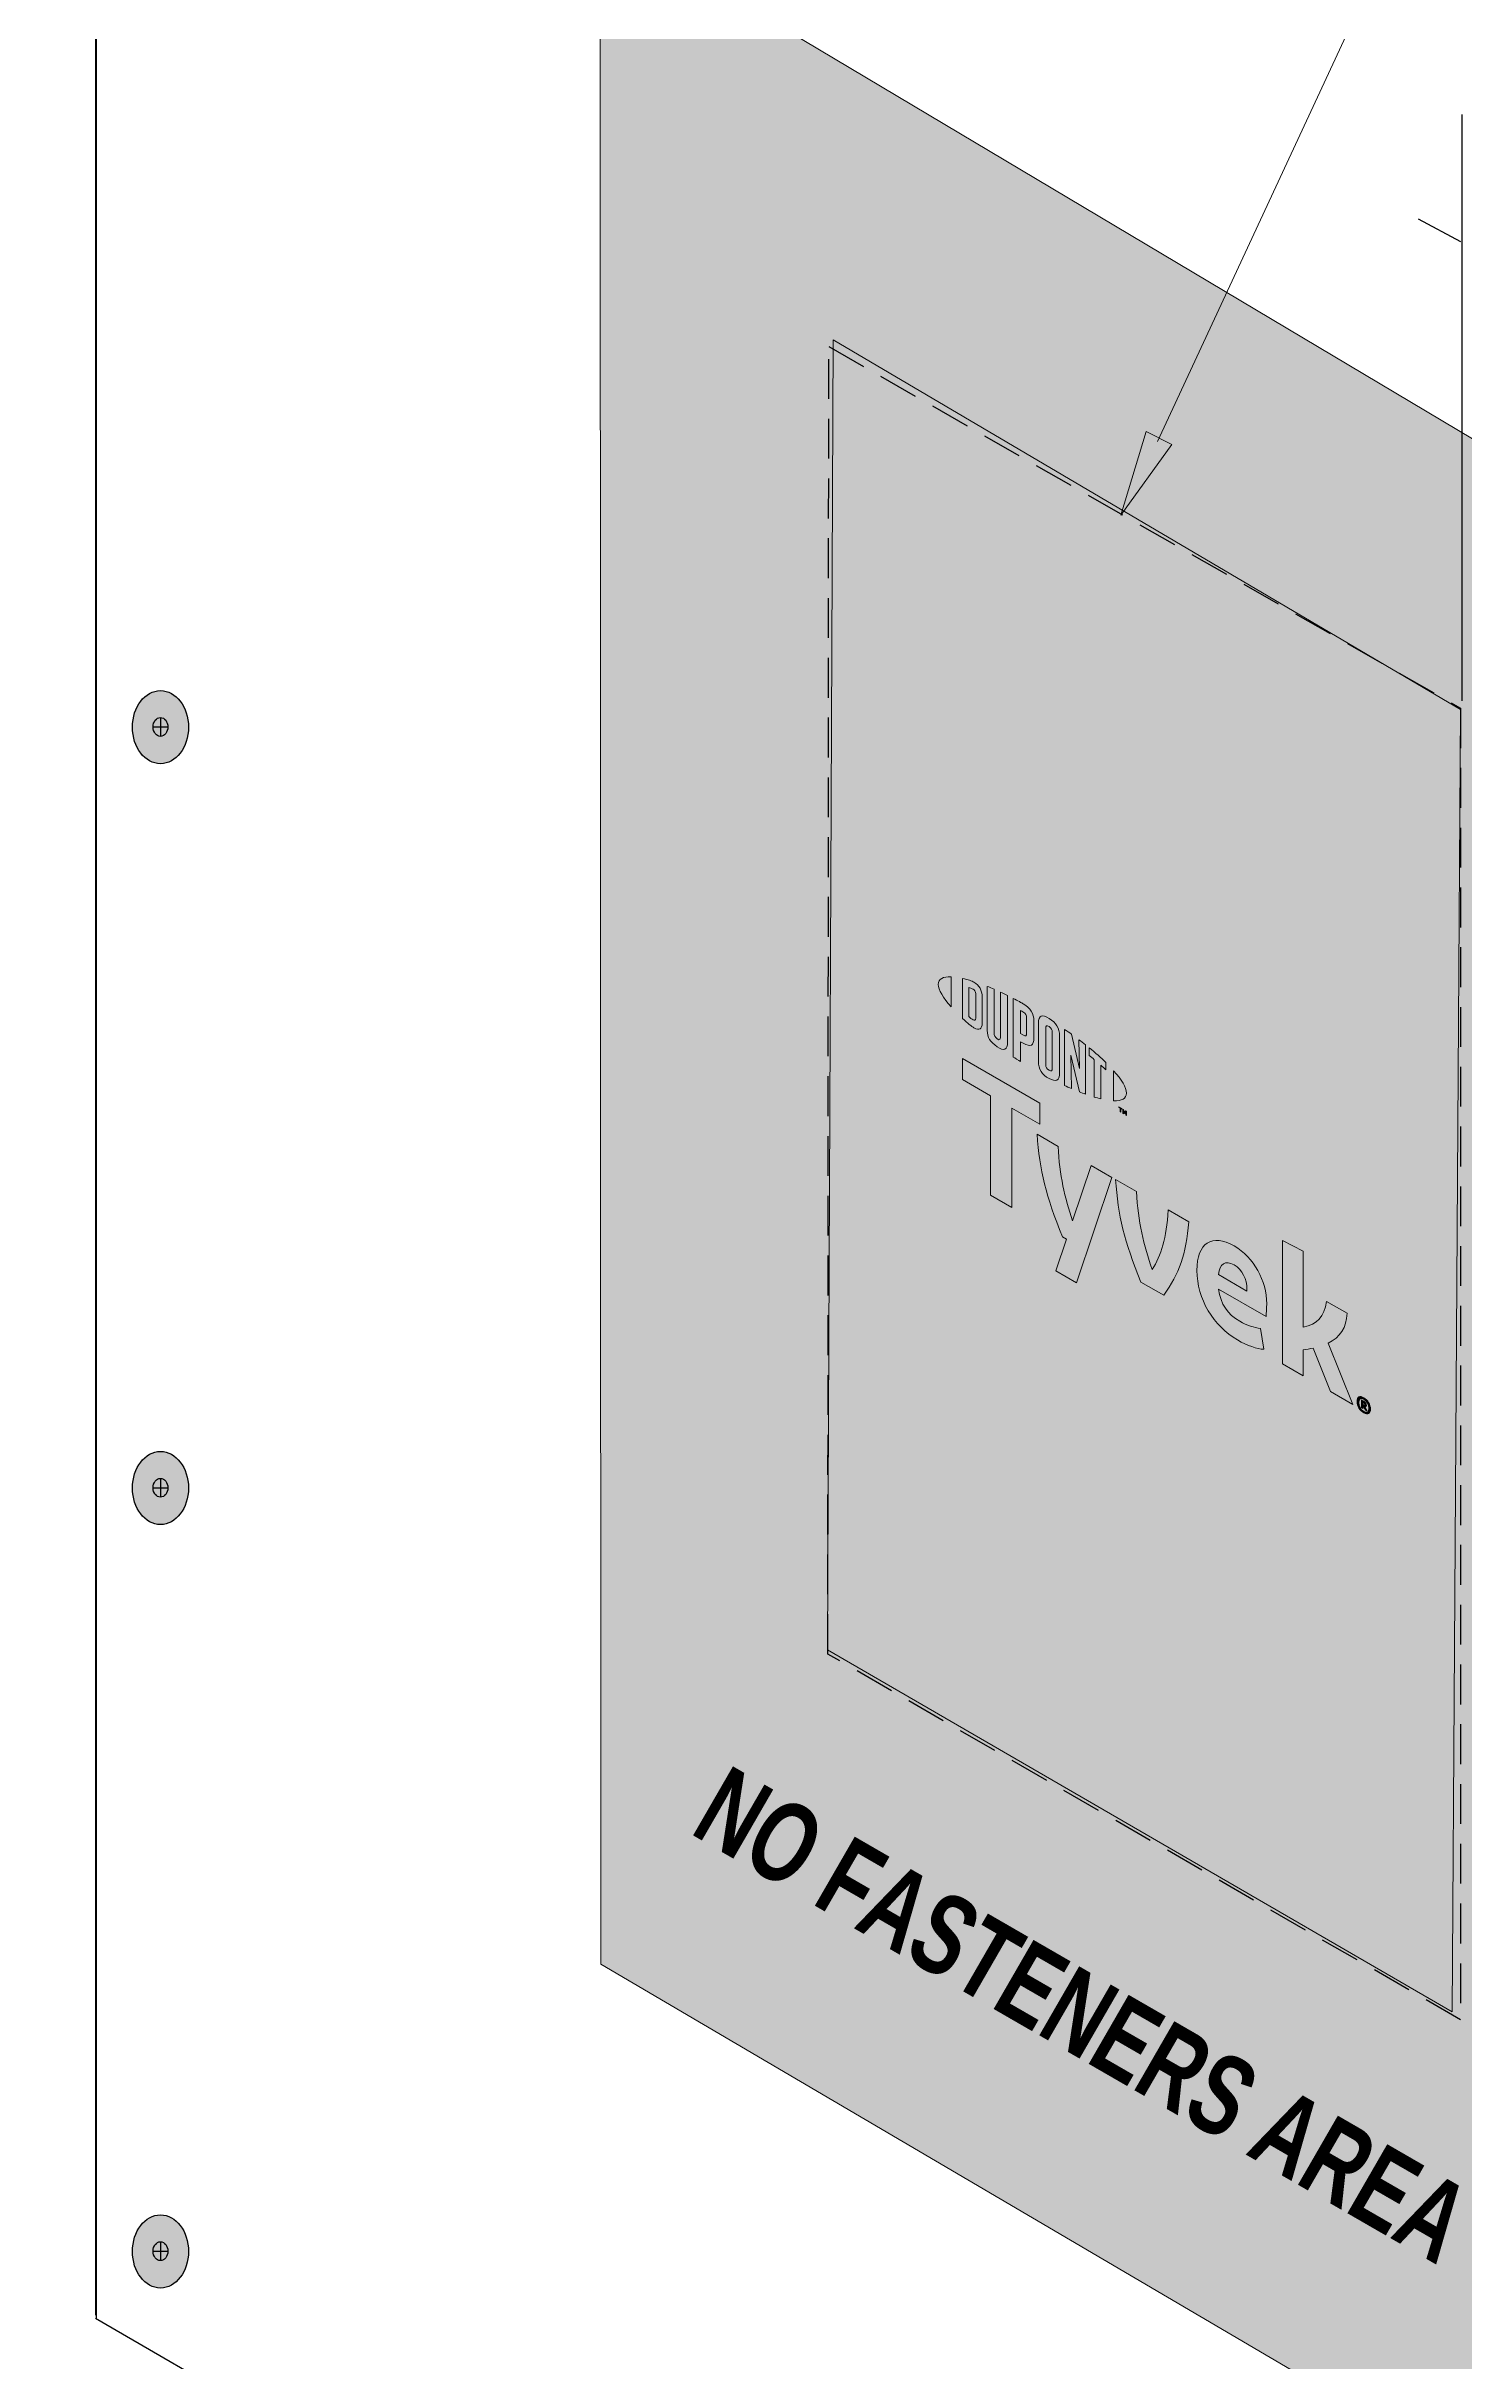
# Model space of a CAD drawing. Extents: x -1337 to 5791, y -3809 to 1769.
# Drawn here: x 4832.3 to 5017.8, y -2093.5 to -1790.9 of the extents above; entities that cross this region are included whole.
import ezdxf

# ---------------------------------------------------------------- set-up
doc = ezdxf.new("R2010")
doc.units = 0
doc.header["$MEASUREMENT"] = 0
for name, pattern in [('AI-Linetype-3', [86.381111, 43.190556, -8.638111, 8.638111, -8.638111, 8.638111, -8.638111]), ('AI-Linetype-4', [86.381111, 43.190556, -8.638111, 8.638111, -8.638111, 8.638111, -8.638111]), ('AI-Linetype-5', [86.381111, 43.190556, -8.638111, 8.638111, -8.638111, 8.638111, -8.638111]), ('AI-Linetype-57', [7.8125, 5.208333, -2.604167])]:
    doc.linetypes.add(name, pattern=pattern)
for name, color, linetype, lineweight in [('.ATI-TEXT', 7, 'Continuous', 0), ('G-ANNO-TTLB', 7, 'Continuous', 0), ('No fasteners', 7, 'Continuous', 0), ('TYVEK', 7, 'Continuous', 0), ('WALL SCRATCH', 7, 'Continuous', 0), ('X-REF - TRACED', 7, 'Continuous', 0)]:
    doc.layers.add(name, color=color, linetype=linetype, lineweight=lineweight)

# ---------------------------------------------------------------- blocks, each defined once
blk = doc.blocks.new('Block_75')
at = {"layer": '.ATI-TEXT', "true_color": 0x000000, "transparency": 33554687}
h = blk.add_hatch(color=18, dxfattribs=at)
h.dxf.hatch_style = 2
h.paths.add_polyline_path([(4979.5, -1842.88), (4972.83, -1852.13), (4976.14, -1841.21)])
at = {"layer": '.ATI-TEXT', "color": 18, "lineweight": 0, "true_color": 0x000000}
for p, q in [((4977.62, -1842.49), (5040.31, -1707.53)), ((5040.31, -1707.53), (5071.28, -1707.53))]:
    blk.add_line(p, q, dxfattribs=at)
at = {"layer": '.ATI-TEXT'}
blk.add_lwpolyline([(4979.5, -1842.88), (4972.83, -1852.13), (4976.14, -1841.21), (4976.14, -1841.21)], close=True, dxfattribs=at)
at = {"layer": '.ATI-TEXT', "insert": (5081.54, -1713.26), "char_height": 0.2, "attachment_point": 7}
blk.add_mtext('\\C18;\\c0;\\FArial Narrow|b0|i0|c1;\\H11.249999;\\W1.000000;WINDOW OUTLINE', dxfattribs=at)
blk = doc.blocks.new('Block_501')
at = {"layer": 'TYVEK', "color": 18, "lineweight": 25, "true_color": 0x000000}
for points in [[(4999.01, -1995.39)], [(4999.01, -2166.83)]]:
    blk.add_lwpolyline(points, dxfattribs=at)
blk = doc.blocks.new('Block_506')
at = {"layer": 'TYVEK', "color": 4, "lineweight": 25, "true_color": 0x00ffff}
for points in [[(4888.87, -2075.94)], [(4911.31, -2088.81)]]:
    blk.add_lwpolyline(points, dxfattribs=at)
blk = doc.blocks.new('Block_514')
at = {"layer": 'TYVEK', "true_color": 0x003b71, "transparency": 33554687}
h = blk.add_hatch(color=156, dxfattribs=at)
h.dxf.hatch_style = 2
edge = h.paths.add_edge_path()
edge.add_ellipse((4847.26, -2079.09), major_axis=(0, 4.78), ratio=0.766948, start_angle=0, end_angle=360)
at = {"layer": 'TYVEK', "color": 18, "lineweight": 25, "true_color": 0x000000}
for p, q in [((4846.29, -2079.06), (4848.23, -2079.06)), ((4847.26, -2077.83), (4847.26, -2080.29))]:
    blk.add_line(p, q, dxfattribs=at)
for centre, major_axis, ratio in [((4847.26, -2079.09), (0, 4.78), 0.766948), ((4847.26, -2079.06), (0, 1.23), 0.788846)]:
    blk.add_ellipse(centre, major_axis=major_axis, ratio=ratio, dxfattribs=at)
blk = doc.blocks.new('Block_515')
at = {"layer": 'TYVEK', "true_color": 0x003b71, "transparency": 33554687}
h = blk.add_hatch(color=156, dxfattribs=at)
h.dxf.hatch_style = 2
edge = h.paths.add_edge_path()
edge.add_ellipse((4847.26, -1879.85), major_axis=(0, 4.78), ratio=0.766948, start_angle=0, end_angle=360)
at = {"layer": 'TYVEK', "color": 18, "lineweight": 25, "true_color": 0x000000}
for p, q in [((4847.26, -1878.58), (4847.26, -1881.05)), ((4846.29, -1879.82), (4848.23, -1879.82))]:
    blk.add_line(p, q, dxfattribs=at)
blk.add_lwpolyline([(4846.75, -1875.43)], dxfattribs=at)
for centre, major_axis, ratio in [((4847.26, -1879.85), (0, 4.78), 0.766948), ((4847.26, -1879.82), (0, 1.23), 0.788846)]:
    blk.add_ellipse(centre, major_axis=major_axis, ratio=ratio, dxfattribs=at)
blk = doc.blocks.new('Block_517')
at = {"layer": 'TYVEK', "true_color": 0x003b71, "transparency": 33554687}
h = blk.add_hatch(color=156, dxfattribs=at)
h.dxf.hatch_style = 2
edge = h.paths.add_edge_path()
edge.add_ellipse((4847.26, -1979.3), major_axis=(0, 4.78), ratio=0.766948, start_angle=0, end_angle=360)
at = {"layer": 'TYVEK', "color": 18, "lineweight": 25, "true_color": 0x000000}
for p, q in [((4846.29, -1979.27), (4848.23, -1979.27)), ((4847.26, -1978.04), (4847.26, -1980.51))]:
    blk.add_line(p, q, dxfattribs=at)
blk.add_lwpolyline([(4846.75, -1984.41)], dxfattribs=at)
for centre, major_axis, ratio in [((4847.26, -1979.3), (0, 4.78), 0.766948), ((4847.26, -1979.27), (0, 1.23), 0.788846)]:
    blk.add_ellipse(centre, major_axis=major_axis, ratio=ratio, dxfattribs=at)
blk = doc.blocks.new('Block_773')
at = {"layer": 'X-REF - TRACED', "true_color": 0x848484, "transparency": 33554687}
h = blk.add_hatch(color=252, dxfattribs=at)
h.dxf.hatch_style = 2
edge = h.paths.add_edge_path()
edge.add_spline(control_points=[(4948.96, -1913.47), (4948.96, -1914.2), (4949.58, -1915.22), (4950.64, -1916.42), (4950.64, -1916.42), (4950.64, -1912.48), (4950.64, -1912.48), (4949.58, -1912.44), (4948.96, -1912.76), (4948.96, -1913.47)], knot_values=[0, 0, 0, 0, 1, 1, 1, 2, 2, 2, 3, 3, 3, 3], degree=3, periodic=0)
h = blk.add_hatch(color=252, dxfattribs=at)
h.dxf.hatch_style = 2
edge = h.paths.add_edge_path()
edge.add_spline(control_points=[(4953.85, -1917.9), (4953.85, -1918.21), (4953.69, -1918.22), (4953.5, -1918.11), (4953.35, -1918.02), (4953.12, -1917.83), (4952.94, -1917.66), (4952.94, -1917.66), (4952.94, -1913.89), (4952.94, -1913.89), (4953.12, -1913.94), (4953.35, -1914.01), (4953.5, -1914.1), (4953.69, -1914.21), (4953.85, -1914.4), (4953.85, -1914.7), (4953.85, -1914.7), (4953.85, -1917.9), (4953.85, -1917.9)], knot_values=[0, 0, 0, 0, 1, 1, 1, 2, 2, 2, 3, 3, 3, 4, 4, 4, 5, 5, 5, 6, 6, 6, 6], degree=3, periodic=0)
edge = h.paths.add_edge_path()
edge.add_spline(control_points=[(4953.62, -1913.19), (4953.33, -1913.01), (4952.9, -1912.87), (4952.12, -1912.69), (4952.12, -1912.69), (4952.12, -1917.92), (4952.12, -1917.92), (4952.8, -1918.55), (4953.33, -1918.99), (4953.62, -1919.16), (4954.31, -1919.56), (4954.7, -1919.3), (4954.7, -1918.53), (4954.7, -1918.53), (4954.7, -1915.06), (4954.7, -1915.06), (4954.7, -1914.29), (4954.31, -1913.58), (4953.62, -1913.19)], knot_values=[0, 0, 0, 0, 1, 1, 1, 2, 2, 2, 3, 3, 3, 4, 4, 4, 5, 5, 5, 6, 6, 6, 6], degree=3, periodic=0)
h = blk.add_hatch(color=252, dxfattribs=at)
h.dxf.hatch_style = 2
edge = h.paths.add_edge_path()
edge.add_spline(control_points=[(4957.09, -1920.39), (4957.09, -1920.69), (4957, -1920.83), (4956.67, -1920.59), (4956.35, -1920.36), (4956.26, -1920.16), (4956.26, -1919.8), (4956.26, -1919.8), (4956.26, -1914.11), (4956.26, -1914.11), (4956.05, -1914.01), (4955.57, -1913.81), (4955.36, -1913.73), (4955.36, -1913.73), (4955.36, -1919.48), (4955.36, -1919.48), (4955.36, -1920.4), (4955.75, -1920.98), (4956.67, -1921.63), (4957.51, -1922.23), (4958.03, -1922.04), (4958.03, -1921.02), (4958.03, -1921.02), (4958.03, -1914.94), (4958.03, -1914.94), (4957.85, -1914.85), (4957.28, -1914.58), (4957.09, -1914.49), (4957.09, -1914.49), (4957.09, -1920.39), (4957.09, -1920.39)], knot_values=[0, 0, 0, 0, 1, 1, 1, 2, 2, 2, 3, 3, 3, 4, 4, 4, 5, 5, 5, 6, 6, 6, 7, 7, 7, 8, 8, 8, 9, 9, 9, 10, 10, 10, 10], degree=3, periodic=0)
h = blk.add_hatch(color=252, dxfattribs=at)
h.dxf.hatch_style = 2
edge = h.paths.add_edge_path()
edge.add_spline(control_points=[(4960.51, -1919.86), (4960.51, -1920.19), (4960.41, -1920.3), (4960.03, -1920.08), (4960.03, -1920.08), (4959.7, -1919.89), (4959.7, -1919.89), (4959.7, -1919.89), (4959.7, -1916.87), (4959.7, -1916.87), (4959.85, -1916.95), (4959.92, -1916.99), (4960.01, -1917.04), (4960.42, -1917.28), (4960.51, -1917.51), (4960.51, -1917.85), (4960.51, -1917.85), (4960.51, -1919.86), (4960.51, -1919.86)], knot_values=[0, 0, 0, 0, 1, 1, 1, 2, 2, 2, 3, 3, 3, 4, 4, 4, 5, 5, 5, 6, 6, 6, 6], degree=3, periodic=0)
edge = h.paths.add_edge_path()
edge.add_spline(control_points=[(4960.07, -1916.01), (4959.9, -1915.91), (4959.31, -1915.59), (4958.76, -1915.31), (4958.76, -1915.31), (4958.76, -1922.97), (4958.76, -1922.97), (4958.95, -1923.09), (4959.44, -1923.4), (4959.7, -1923.56), (4959.7, -1923.56), (4959.7, -1920.96), (4959.7, -1920.96), (4959.7, -1920.96), (4960.07, -1921.17), (4960.07, -1921.17), (4961.05, -1921.73), (4961.46, -1921.46), (4961.46, -1920.49), (4961.46, -1920.49), (4961.46, -1918.24), (4961.46, -1918.24), (4961.46, -1917.29), (4961, -1916.55), (4960.07, -1916.01)], knot_values=[0, 0, 0, 0, 1, 1, 1, 2, 2, 2, 3, 3, 3, 4, 4, 4, 5, 5, 5, 6, 6, 6, 7, 7, 7, 8, 8, 8, 8], degree=3, periodic=0)
h = blk.add_hatch(color=252, dxfattribs=at)
h.dxf.hatch_style = 2
edge = h.paths.add_edge_path()
edge.add_spline(control_points=[(4963.86, -1924.47), (4963.86, -1924.77), (4963.77, -1924.88), (4963.44, -1924.7), (4963.1, -1924.51), (4963.01, -1924.29), (4963.01, -1923.98), (4963.01, -1923.98), (4963.01, -1919.21), (4963.01, -1919.21), (4963.01, -1918.89), (4963.1, -1918.77), (4963.44, -1918.98), (4963.77, -1919.19), (4963.86, -1919.4), (4963.86, -1919.7), (4963.86, -1919.7), (4963.86, -1924.47), (4963.86, -1924.47)], knot_values=[0, 0, 0, 0, 1, 1, 1, 2, 2, 2, 3, 3, 3, 4, 4, 4, 5, 5, 5, 6, 6, 6, 6], degree=3, periodic=0)
edge = h.paths.add_edge_path()
edge.add_spline(control_points=[(4963.44, -1917.91), (4962.57, -1917.36), (4962.05, -1917.5), (4962.05, -1918.51), (4962.05, -1918.51), (4962.05, -1923.52), (4962.05, -1923.52), (4962.05, -1924.58), (4962.52, -1925.29), (4963.44, -1925.77), (4964.34, -1926.25), (4964.81, -1926.13), (4964.81, -1925), (4964.81, -1925), (4964.81, -1920.22), (4964.81, -1920.22), (4964.81, -1919.14), (4964.38, -1918.51), (4963.44, -1917.91)], knot_values=[0, 0, 0, 0, 1, 1, 1, 2, 2, 2, 3, 3, 3, 4, 4, 4, 5, 5, 5, 6, 6, 6, 6], degree=3, periodic=0)
h = blk.add_hatch(color=252, dxfattribs=at)
h.dxf.hatch_style = 2
edge = h.paths.add_edge_path()
edge.add_spline(control_points=[(4967.41, -1924.47), (4967.41, -1924.47), (4966.37, -1919.98), (4966.37, -1919.98), (4966.09, -1919.77), (4965.75, -1919.53), (4965.48, -1919.35), (4965.48, -1919.35), (4965.48, -1926.69), (4965.48, -1926.69), (4965.67, -1926.78), (4966.14, -1926.99), (4966.38, -1927.1), (4966.38, -1927.1), (4966.31, -1922.73), (4966.31, -1922.73), (4966.31, -1922.73), (4967.41, -1927.52), (4967.41, -1927.52), (4967.65, -1927.61), (4967.99, -1927.74), (4968.21, -1927.82), (4968.21, -1927.82), (4968.21, -1921.37), (4968.21, -1921.37), (4967.98, -1921.18), (4967.55, -1920.85), (4967.35, -1920.7), (4967.35, -1920.7), (4967.41, -1924.47), (4967.41, -1924.47)], knot_values=[0, 0, 0, 0, 1, 1, 1, 2, 2, 2, 3, 3, 3, 4, 4, 4, 5, 5, 5, 6, 6, 6, 7, 7, 7, 8, 8, 8, 9, 9, 9, 10, 10, 10, 10], degree=3, periodic=0)
h = blk.add_hatch(color=252, dxfattribs=at)
h.dxf.hatch_style = 2
edge = h.paths.add_edge_path()
edge.add_spline(control_points=[(4968.68, -1922.77), (4968.91, -1922.95), (4969.14, -1923.13), (4969.36, -1923.32), (4969.36, -1923.32), (4969.36, -1928.2), (4969.36, -1928.2), (4969.57, -1928.26), (4969.95, -1928.37), (4970.2, -1928.43), (4970.2, -1928.43), (4970.2, -1924.03), (4970.2, -1924.03), (4970.44, -1924.25), (4970.67, -1924.45), (4970.88, -1924.64), (4970.88, -1924.64), (4970.88, -1923.7), (4970.88, -1923.7), (4970.22, -1923.05), (4969.51, -1922.43), (4968.68, -1921.75), (4968.68, -1921.75), (4968.68, -1922.77), (4968.68, -1922.77)], knot_values=[0, 0, 0, 0, 1, 1, 1, 2, 2, 2, 3, 3, 3, 4, 4, 4, 5, 5, 5, 6, 6, 6, 7, 7, 7, 8, 8, 8, 8], degree=3, periodic=0)
h = blk.add_hatch(color=252, dxfattribs=at)
h.dxf.hatch_style = 2
edge = h.paths.add_edge_path()
edge.add_spline(control_points=[(4973.57, -1927.68), (4973.57, -1928.4), (4972.96, -1928.73), (4971.89, -1928.69), (4971.89, -1928.69), (4971.89, -1924.75), (4971.89, -1924.75), (4972.96, -1925.94), (4973.57, -1926.96), (4973.57, -1927.68)], knot_values=[0, 0, 0, 0, 1, 1, 1, 2, 2, 2, 3, 3, 3, 3], degree=3, periodic=0)
h = blk.add_hatch(color=252, dxfattribs=at)
h.dxf.hatch_style = 2
edge = h.paths.add_edge_path()
edge.add_spline(control_points=[(4973.07, -1929.77), (4973.07, -1929.77), (4973.17, -1929.82), (4973.17, -1929.82), (4973.17, -1929.82), (4973.32, -1930.18), (4973.32, -1930.18), (4973.32, -1930.18), (4973.47, -1930), (4973.47, -1930), (4973.47, -1930), (4973.57, -1930.05), (4973.57, -1930.05), (4973.57, -1930.05), (4973.57, -1930.62), (4973.57, -1930.62), (4973.57, -1930.62), (4973.48, -1930.57), (4973.48, -1930.57), (4973.48, -1930.57), (4973.48, -1930.16), (4973.48, -1930.16), (4973.48, -1930.16), (4973.33, -1930.35), (4973.33, -1930.35), (4973.33, -1930.35), (4973.32, -1930.34), (4973.32, -1930.34), (4973.32, -1930.34), (4973.16, -1929.98), (4973.16, -1929.98), (4973.16, -1929.98), (4973.16, -1930.39), (4973.16, -1930.39), (4973.16, -1930.39), (4973.07, -1930.33), (4973.07, -1930.33), (4973.07, -1930.33), (4973.07, -1929.77), (4973.07, -1929.77)], knot_values=[0, 0, 0, 0, 1, 1, 1, 2, 2, 2, 3, 3, 3, 4, 4, 4, 5, 5, 5, 6, 6, 6, 7, 7, 7, 8, 8, 8, 9, 9, 9, 10, 10, 10, 11, 11, 11, 12, 12, 12, 13, 13, 13, 13], degree=3, periodic=0)
edge = h.paths.add_edge_path()
edge.add_spline(control_points=[(4972.72, -1929.66), (4972.72, -1929.66), (4972.57, -1929.57), (4972.57, -1929.57), (4972.57, -1929.57), (4972.57, -1929.47), (4972.57, -1929.47), (4972.57, -1929.47), (4972.97, -1929.7), (4972.97, -1929.7), (4972.97, -1929.7), (4972.97, -1929.8), (4972.97, -1929.8), (4972.97, -1929.8), (4972.81, -1929.72), (4972.81, -1929.72), (4972.81, -1929.72), (4972.81, -1930.18), (4972.81, -1930.18), (4972.81, -1930.18), (4972.72, -1930.13), (4972.72, -1930.13), (4972.72, -1930.13), (4972.72, -1929.66), (4972.72, -1929.66)], knot_values=[0, 0, 0, 0, 1, 1, 1, 2, 2, 2, 3, 3, 3, 4, 4, 4, 5, 5, 5, 6, 6, 6, 7, 7, 7, 8, 8, 8, 8], degree=3, periodic=0)
at = {"layer": 'X-REF - TRACED'}
for points, knots in [([(4948.96, -1913.47), (4948.96, -1914.2), (4949.58, -1915.22), (4950.64, -1916.42), (4950.64, -1916.42), (4950.64, -1912.48), (4950.64, -1912.48), (4949.58, -1912.44), (4948.96, -1912.76), (4948.96, -1913.47)], [0, 0, 0, 0, 1, 1, 1, 2, 2, 2, 3, 3, 3, 3]), ([(4953.62, -1913.19), (4953.33, -1913.01), (4952.9, -1912.87), (4952.12, -1912.69), (4952.12, -1912.69), (4952.12, -1917.92), (4952.12, -1917.92), (4952.8, -1918.55), (4953.33, -1918.99), (4953.62, -1919.16), (4954.31, -1919.56), (4954.7, -1919.3), (4954.7, -1918.53), (4954.7, -1918.53), (4954.7, -1915.06), (4954.7, -1915.06), (4954.7, -1914.29), (4954.31, -1913.58), (4953.62, -1913.19)], [0, 0, 0, 0, 1, 1, 1, 2, 2, 2, 3, 3, 3, 4, 4, 4, 5, 5, 5, 6, 6, 6, 6]), ([(4953.85, -1917.9), (4953.85, -1918.21), (4953.69, -1918.22), (4953.5, -1918.11), (4953.35, -1918.02), (4953.12, -1917.83), (4952.94, -1917.66), (4952.94, -1917.66), (4952.94, -1913.89), (4952.94, -1913.89), (4953.12, -1913.94), (4953.35, -1914.01), (4953.5, -1914.1), (4953.69, -1914.21), (4953.85, -1914.4), (4953.85, -1914.7), (4953.85, -1914.7), (4953.85, -1917.9), (4953.85, -1917.9)], [0, 0, 0, 0, 1, 1, 1, 2, 2, 2, 3, 3, 3, 4, 4, 4, 5, 5, 5, 6, 6, 6, 6]), ([(4957.09, -1920.39), (4957.09, -1920.69), (4957, -1920.83), (4956.67, -1920.59), (4956.35, -1920.36), (4956.26, -1920.16), (4956.26, -1919.8), (4956.26, -1919.8), (4956.26, -1914.11), (4956.26, -1914.11), (4956.05, -1914.01), (4955.57, -1913.81), (4955.36, -1913.73), (4955.36, -1913.73), (4955.36, -1919.48), (4955.36, -1919.48), (4955.36, -1920.4), (4955.75, -1920.98), (4956.67, -1921.63), (4957.51, -1922.23), (4958.03, -1922.04), (4958.03, -1921.02), (4958.03, -1921.02), (4958.03, -1914.94), (4958.03, -1914.94), (4957.85, -1914.85), (4957.28, -1914.58), (4957.09, -1914.49), (4957.09, -1914.49), (4957.09, -1920.39), (4957.09, -1920.39)], [0, 0, 0, 0, 1, 1, 1, 2, 2, 2, 3, 3, 3, 4, 4, 4, 5, 5, 5, 6, 6, 6, 7, 7, 7, 8, 8, 8, 9, 9, 9, 10, 10, 10, 10]), ([(4960.07, -1916.01), (4959.9, -1915.91), (4959.31, -1915.59), (4958.76, -1915.31), (4958.76, -1915.31), (4958.76, -1922.97), (4958.76, -1922.97), (4958.95, -1923.09), (4959.44, -1923.4), (4959.7, -1923.56), (4959.7, -1923.56), (4959.7, -1920.96), (4959.7, -1920.96), (4959.7, -1920.96), (4960.07, -1921.17), (4960.07, -1921.17), (4961.05, -1921.73), (4961.46, -1921.46), (4961.46, -1920.49), (4961.46, -1920.49), (4961.46, -1918.24), (4961.46, -1918.24), (4961.46, -1917.29), (4961, -1916.55), (4960.07, -1916.01)], [0, 0, 0, 0, 1, 1, 1, 2, 2, 2, 3, 3, 3, 4, 4, 4, 5, 5, 5, 6, 6, 6, 7, 7, 7, 8, 8, 8, 8]), ([(4960.51, -1919.86), (4960.51, -1920.19), (4960.41, -1920.3), (4960.03, -1920.08), (4960.03, -1920.08), (4959.7, -1919.89), (4959.7, -1919.89), (4959.7, -1919.89), (4959.7, -1916.87), (4959.7, -1916.87), (4959.85, -1916.95), (4959.92, -1916.99), (4960.01, -1917.04), (4960.42, -1917.28), (4960.51, -1917.51), (4960.51, -1917.85), (4960.51, -1917.85), (4960.51, -1919.86), (4960.51, -1919.86)], [0, 0, 0, 0, 1, 1, 1, 2, 2, 2, 3, 3, 3, 4, 4, 4, 5, 5, 5, 6, 6, 6, 6]), ([(4963.44, -1917.91), (4962.57, -1917.36), (4962.05, -1917.5), (4962.05, -1918.51), (4962.05, -1918.51), (4962.05, -1923.52), (4962.05, -1923.52), (4962.05, -1924.58), (4962.52, -1925.29), (4963.44, -1925.77), (4964.34, -1926.25), (4964.81, -1926.13), (4964.81, -1925), (4964.81, -1925), (4964.81, -1920.22), (4964.81, -1920.22), (4964.81, -1919.14), (4964.38, -1918.51), (4963.44, -1917.91)], [0, 0, 0, 0, 1, 1, 1, 2, 2, 2, 3, 3, 3, 4, 4, 4, 5, 5, 5, 6, 6, 6, 6]), ([(4963.86, -1924.47), (4963.86, -1924.77), (4963.77, -1924.88), (4963.44, -1924.7), (4963.1, -1924.51), (4963.01, -1924.29), (4963.01, -1923.98), (4963.01, -1923.98), (4963.01, -1919.21), (4963.01, -1919.21), (4963.01, -1918.89), (4963.1, -1918.77), (4963.44, -1918.98), (4963.77, -1919.19), (4963.86, -1919.4), (4963.86, -1919.7), (4963.86, -1919.7), (4963.86, -1924.47), (4963.86, -1924.47)], [0, 0, 0, 0, 1, 1, 1, 2, 2, 2, 3, 3, 3, 4, 4, 4, 5, 5, 5, 6, 6, 6, 6]), ([(4967.41, -1924.47), (4967.41, -1924.47), (4966.37, -1919.98), (4966.37, -1919.98), (4966.09, -1919.77), (4965.75, -1919.53), (4965.48, -1919.35), (4965.48, -1919.35), (4965.48, -1926.69), (4965.48, -1926.69), (4965.67, -1926.78), (4966.14, -1926.99), (4966.38, -1927.1), (4966.38, -1927.1), (4966.31, -1922.73), (4966.31, -1922.73), (4966.31, -1922.73), (4967.41, -1927.52), (4967.41, -1927.52), (4967.65, -1927.61), (4967.99, -1927.74), (4968.21, -1927.82), (4968.21, -1927.82), (4968.21, -1921.37), (4968.21, -1921.37), (4967.98, -1921.18), (4967.55, -1920.85), (4967.35, -1920.7), (4967.35, -1920.7), (4967.41, -1924.47), (4967.41, -1924.47)], [0, 0, 0, 0, 1, 1, 1, 2, 2, 2, 3, 3, 3, 4, 4, 4, 5, 5, 5, 6, 6, 6, 7, 7, 7, 8, 8, 8, 9, 9, 9, 10, 10, 10, 10]), ([(4968.68, -1922.77), (4968.91, -1922.95), (4969.14, -1923.13), (4969.36, -1923.32), (4969.36, -1923.32), (4969.36, -1928.2), (4969.36, -1928.2), (4969.57, -1928.26), (4969.95, -1928.37), (4970.2, -1928.43), (4970.2, -1928.43), (4970.2, -1924.03), (4970.2, -1924.03), (4970.44, -1924.25), (4970.67, -1924.45), (4970.88, -1924.64), (4970.88, -1924.64), (4970.88, -1923.7), (4970.88, -1923.7), (4970.22, -1923.05), (4969.51, -1922.43), (4968.68, -1921.75), (4968.68, -1921.75), (4968.68, -1922.77), (4968.68, -1922.77)], [0, 0, 0, 0, 1, 1, 1, 2, 2, 2, 3, 3, 3, 4, 4, 4, 5, 5, 5, 6, 6, 6, 7, 7, 7, 8, 8, 8, 8]), ([(4973.57, -1927.68), (4973.57, -1928.4), (4972.96, -1928.73), (4971.89, -1928.69), (4971.89, -1928.69), (4971.89, -1924.75), (4971.89, -1924.75), (4972.96, -1925.94), (4973.57, -1926.96), (4973.57, -1927.68)], [0, 0, 0, 0, 1, 1, 1, 2, 2, 2, 3, 3, 3, 3]), ([(4972.72, -1929.66), (4972.72, -1929.66), (4972.57, -1929.57), (4972.57, -1929.57), (4972.57, -1929.57), (4972.57, -1929.47), (4972.57, -1929.47), (4972.57, -1929.47), (4972.97, -1929.7), (4972.97, -1929.7), (4972.97, -1929.7), (4972.97, -1929.8), (4972.97, -1929.8), (4972.97, -1929.8), (4972.81, -1929.72), (4972.81, -1929.72), (4972.81, -1929.72), (4972.81, -1930.18), (4972.81, -1930.18), (4972.81, -1930.18), (4972.72, -1930.13), (4972.72, -1930.13), (4972.72, -1930.13), (4972.72, -1929.66), (4972.72, -1929.66)], [0, 0, 0, 0, 1, 1, 1, 2, 2, 2, 3, 3, 3, 4, 4, 4, 5, 5, 5, 6, 6, 6, 7, 7, 7, 8, 8, 8, 8]), ([(4973.07, -1929.77), (4973.07, -1929.77), (4973.17, -1929.82), (4973.17, -1929.82), (4973.17, -1929.82), (4973.32, -1930.18), (4973.32, -1930.18), (4973.32, -1930.18), (4973.47, -1930), (4973.47, -1930), (4973.47, -1930), (4973.57, -1930.05), (4973.57, -1930.05), (4973.57, -1930.05), (4973.57, -1930.62), (4973.57, -1930.62), (4973.57, -1930.62), (4973.48, -1930.57), (4973.48, -1930.57), (4973.48, -1930.57), (4973.48, -1930.16), (4973.48, -1930.16), (4973.48, -1930.16), (4973.33, -1930.35), (4973.33, -1930.35), (4973.33, -1930.35), (4973.32, -1930.34), (4973.32, -1930.34), (4973.32, -1930.34), (4973.16, -1929.98), (4973.16, -1929.98), (4973.16, -1929.98), (4973.16, -1930.39), (4973.16, -1930.39), (4973.16, -1930.39), (4973.07, -1930.33), (4973.07, -1930.33), (4973.07, -1930.33), (4973.07, -1929.77), (4973.07, -1929.77)], [0, 0, 0, 0, 1, 1, 1, 2, 2, 2, 3, 3, 3, 4, 4, 4, 5, 5, 5, 6, 6, 6, 7, 7, 7, 8, 8, 8, 9, 9, 9, 10, 10, 10, 11, 11, 11, 12, 12, 12, 13, 13, 13, 13])]:
    blk.add_open_spline(points, degree=3, knots=knots, dxfattribs=at)
blk = doc.blocks.new('Block_777')
at = {"layer": 'X-REF - TRACED', "true_color": 0x848484, "transparency": 33554687}
h = blk.add_hatch(color=252, dxfattribs=at)
h.dxf.hatch_style = 2
h.paths.add_polyline_path([(4962.22, -1929.01), (4952.12, -1923.18), (4952.12, -1925.92), (4955.77, -1928.03), (4955.77, -1941.02), (4958.57, -1942.64), (4958.57, -1929.64), (4962.22, -1931.75)])
h = blk.add_hatch(color=252, dxfattribs=at)
h.dxf.hatch_style = 2
edge = h.paths.add_edge_path()
edge.add_spline(control_points=[(4979.01, -1942.95), (4978.83, -1946.69), (4978.09, -1948.87), (4976.93, -1950.74), (4975.81, -1947.56), (4975.09, -1944.53), (4974.87, -1940.56), (4974.87, -1940.56), (4972.15, -1938.99), (4972.15, -1938.99), (4972.44, -1943.68), (4973.32, -1947.09), (4975.44, -1952.38), (4975.44, -1952.38), (4978.44, -1954.11), (4978.44, -1954.11), (4980.48, -1951.22), (4981.33, -1948.81), (4981.72, -1944.51), (4981.72, -1944.51), (4979.01, -1942.95), (4979.01, -1942.95)], knot_values=[0, 0, 0, 0, 1, 1, 1, 2, 2, 2, 3, 3, 3, 4, 4, 4, 5, 5, 5, 6, 6, 6, 7, 7, 7, 7], degree=3, periodic=0)
h = blk.add_hatch(color=252, dxfattribs=at)
h.dxf.hatch_style = 2
edge = h.paths.add_edge_path()
edge.add_spline(control_points=[(4985.58, -1951.4), (4985.58, -1951.4), (4989.31, -1953.55), (4989.31, -1953.55), (4989.31, -1953.55), (4989.31, -1953.28), (4989.31, -1953.28), (4989.31, -1952.02), (4988.72, -1950.76), (4987.64, -1950.14), (4986.5, -1949.48), (4985.76, -1949.97), (4985.58, -1951.4)], knot_values=[0, 0, 0, 0, 1, 1, 1, 2, 2, 2, 3, 3, 3, 4, 4, 4, 4], degree=3, periodic=0)
edge = h.paths.add_edge_path()
edge.add_spline(control_points=[(4991.52, -1961.17), (4990.66, -1961.12), (4989.39, -1960.7), (4988.09, -1959.95), (4984.93, -1958.13), (4982.78, -1954.59), (4982.78, -1950.86), (4982.78, -1947.28), (4984.76, -1946), (4987.64, -1947.66), (4990.21, -1949.15), (4991.9, -1952.21), (4991.9, -1955.22), (4991.9, -1955.9), (4991.86, -1956.46), (4991.82, -1956.89), (4991.82, -1956.89), (4985.62, -1953.31), (4985.62, -1953.31), (4985.87, -1955.26), (4986.8, -1956.6), (4988.37, -1957.5), (4989.33, -1958.06), (4990.25, -1958.34), (4991.09, -1958.43), (4991.09, -1958.43), (4991.52, -1961.17), (4991.52, -1961.17)], knot_values=[0, 0, 0, 0, 1, 1, 1, 2, 2, 2, 3, 3, 3, 4, 4, 4, 5, 5, 5, 6, 6, 6, 7, 7, 7, 8, 8, 8, 9, 9, 9, 9], degree=3, periodic=0)
h = blk.add_hatch(color=252, dxfattribs=at)
h.dxf.hatch_style = 2
edge = h.paths.add_edge_path()
edge.add_spline(control_points=[(4999.92, -1960.37), (4999.92, -1960.37), (5003.17, -1968.39), (5003.17, -1968.39), (5003.17, -1968.39), (5000.23, -1966.69), (5000.23, -1966.69), (5000.23, -1966.69), (4997.98, -1961.01), (4997.98, -1961.01), (4997.56, -1961.11), (4997.13, -1961.19), (4996.66, -1961.26), (4996.66, -1961.26), (4996.66, -1964.63), (4996.66, -1964.63), (4996.66, -1964.63), (4993.96, -1963.07), (4993.96, -1963.07), (4993.96, -1963.07), (4993.96, -1946.95), (4993.96, -1946.95), (4993.96, -1946.95), (4996.66, -1948.35), (4996.66, -1948.35), (4996.66, -1948.35), (4996.66, -1958.27), (4996.66, -1958.27), (4998.51, -1957.96), (4999.41, -1956.91), (4999.72, -1954.91), (4999.72, -1954.91), (5002.41, -1956.46), (5002.41, -1956.46), (5002.35, -1958.36), (5001.49, -1959.59), (4999.92, -1960.37)], knot_values=[0, 0, 0, 0, 1, 1, 1, 2, 2, 2, 3, 3, 3, 4, 4, 4, 5, 5, 5, 6, 6, 6, 7, 7, 7, 8, 8, 8, 9, 9, 9, 10, 10, 10, 11, 11, 11, 12, 12, 12, 12], degree=3, periodic=0)
at = {"layer": 'X-REF - TRACED'}
blk.add_lwpolyline([(4962.22, -1929.01), (4952.12, -1923.18), (4952.12, -1925.92), (4955.77, -1928.03), (4955.77, -1941.02), (4958.57, -1942.64), (4958.57, -1929.64), (4962.22, -1931.75)], close=True, dxfattribs=at)
for points, knots in [([(4979.01, -1942.95), (4978.83, -1946.69), (4978.09, -1948.87), (4976.93, -1950.74), (4975.81, -1947.56), (4975.09, -1944.53), (4974.87, -1940.56), (4974.87, -1940.56), (4972.15, -1938.99), (4972.15, -1938.99), (4972.44, -1943.68), (4973.32, -1947.09), (4975.44, -1952.38), (4975.44, -1952.38), (4978.44, -1954.11), (4978.44, -1954.11), (4980.48, -1951.22), (4981.33, -1948.81), (4981.72, -1944.51), (4981.72, -1944.51), (4979.01, -1942.95), (4979.01, -1942.95)], [0, 0, 0, 0, 1, 1, 1, 2, 2, 2, 3, 3, 3, 4, 4, 4, 5, 5, 5, 6, 6, 6, 7, 7, 7, 7]), ([(4991.52, -1961.17), (4990.66, -1961.12), (4989.39, -1960.7), (4988.09, -1959.95), (4984.93, -1958.13), (4982.78, -1954.59), (4982.78, -1950.86), (4982.78, -1947.28), (4984.76, -1946), (4987.64, -1947.66), (4990.21, -1949.15), (4991.9, -1952.21), (4991.9, -1955.22), (4991.9, -1955.9), (4991.86, -1956.46), (4991.82, -1956.89), (4991.82, -1956.89), (4985.62, -1953.31), (4985.62, -1953.31), (4985.87, -1955.26), (4986.8, -1956.6), (4988.37, -1957.5), (4989.33, -1958.06), (4990.25, -1958.34), (4991.09, -1958.43), (4991.09, -1958.43), (4991.52, -1961.17), (4991.52, -1961.17)], [0, 0, 0, 0, 1, 1, 1, 2, 2, 2, 3, 3, 3, 4, 4, 4, 5, 5, 5, 6, 6, 6, 7, 7, 7, 8, 8, 8, 9, 9, 9, 9]), ([(4999.92, -1960.37), (4999.92, -1960.37), (5003.17, -1968.39), (5003.17, -1968.39), (5003.17, -1968.39), (5000.23, -1966.69), (5000.23, -1966.69), (5000.23, -1966.69), (4997.98, -1961.01), (4997.98, -1961.01), (4997.56, -1961.11), (4997.13, -1961.19), (4996.66, -1961.26), (4996.66, -1961.26), (4996.66, -1964.63), (4996.66, -1964.63), (4996.66, -1964.63), (4993.96, -1963.07), (4993.96, -1963.07), (4993.96, -1963.07), (4993.96, -1946.95), (4993.96, -1946.95), (4993.96, -1946.95), (4996.66, -1948.35), (4996.66, -1948.35), (4996.66, -1948.35), (4996.66, -1958.27), (4996.66, -1958.27), (4998.51, -1957.96), (4999.41, -1956.91), (4999.72, -1954.91), (4999.72, -1954.91), (5002.41, -1956.46), (5002.41, -1956.46), (5002.35, -1958.36), (5001.49, -1959.59), (4999.92, -1960.37)], [0, 0, 0, 0, 1, 1, 1, 2, 2, 2, 3, 3, 3, 4, 4, 4, 5, 5, 5, 6, 6, 6, 7, 7, 7, 8, 8, 8, 9, 9, 9, 10, 10, 10, 11, 11, 11, 12, 12, 12, 12]), ([(4985.58, -1951.4), (4985.58, -1951.4), (4989.31, -1953.55), (4989.31, -1953.55), (4989.31, -1953.55), (4989.31, -1953.28), (4989.31, -1953.28), (4989.31, -1952.02), (4988.72, -1950.76), (4987.64, -1950.14), (4986.5, -1949.48), (4985.76, -1949.97), (4985.58, -1951.4)], [0, 0, 0, 0, 1, 1, 1, 2, 2, 2, 3, 3, 3, 4, 4, 4, 4])]:
    blk.add_open_spline(points, degree=3, knots=knots, dxfattribs=at)
blk = doc.blocks.new('Block_776')
at = {"layer": 'X-REF - TRACED', "true_color": 0x848484, "transparency": 33554687}
h = blk.add_hatch(color=252, dxfattribs=at)
h.dxf.hatch_style = 2
edge = h.paths.add_edge_path()
edge.add_spline(control_points=[(4968.96, -1937.15), (4968.96, -1937.15), (4966.53, -1944.39), (4966.53, -1944.39), (4965.5, -1941.36), (4964.82, -1938.43), (4964.62, -1934.64), (4964.62, -1934.64), (4961.89, -1933.07), (4961.89, -1933.07), (4962.19, -1937.76), (4963.07, -1941.17), (4965.19, -1946.46), (4965.19, -1946.46), (4965.73, -1946.77), (4965.73, -1946.77), (4965.73, -1946.77), (4964.34, -1950.92), (4964.34, -1950.92), (4964.34, -1950.92), (4967.05, -1952.48), (4967.05, -1952.48), (4967.05, -1952.48), (4971.67, -1938.71), (4971.67, -1938.71), (4971.67, -1938.71), (4968.96, -1937.15), (4968.96, -1937.15)], knot_values=[0, 0, 0, 0, 1, 1, 1, 2, 2, 2, 3, 3, 3, 4, 4, 4, 5, 5, 5, 6, 6, 6, 7, 7, 7, 8, 8, 8, 9, 9, 9, 9], degree=3, periodic=0)
at = {"layer": 'X-REF - TRACED'}
blk.add_open_spline([(4968.96, -1937.15), (4968.96, -1937.15), (4966.53, -1944.39), (4966.53, -1944.39), (4965.5, -1941.36), (4964.82, -1938.43), (4964.62, -1934.64), (4964.62, -1934.64), (4961.89, -1933.07), (4961.89, -1933.07), (4962.19, -1937.76), (4963.07, -1941.17), (4965.19, -1946.46), (4965.19, -1946.46), (4965.73, -1946.77), (4965.73, -1946.77), (4965.73, -1946.77), (4964.34, -1950.92), (4964.34, -1950.92), (4964.34, -1950.92), (4967.05, -1952.48), (4967.05, -1952.48), (4967.05, -1952.48), (4971.67, -1938.71), (4971.67, -1938.71), (4971.67, -1938.71), (4968.96, -1937.15), (4968.96, -1937.15)], degree=3, knots=[0, 0, 0, 0, 1, 1, 1, 2, 2, 2, 3, 3, 3, 4, 4, 4, 5, 5, 5, 6, 6, 6, 7, 7, 7, 8, 8, 8, 9, 9, 9, 9], dxfattribs=at)
blk.add_blockref('Block_777', (0, 0), dxfattribs=at)
blk = doc.blocks.new('Block_778')
at = {"layer": 'X-REF - TRACED', "true_color": 0x848484, "transparency": 33554687}
h = blk.add_hatch(color=252, dxfattribs=at)
h.dxf.hatch_style = 2
edge = h.paths.add_edge_path()
edge.add_spline(control_points=[(5004.47, -1968.08), (5004.47, -1968.08), (5004.47, -1968.38), (5004.47, -1968.38), (5004.47, -1968.38), (5004.58, -1968.44), (5004.58, -1968.44), (5004.69, -1968.5), (5004.75, -1968.5), (5004.75, -1968.39), (5004.75, -1968.28), (5004.69, -1968.21), (5004.58, -1968.15), (5004.58, -1968.15), (5004.47, -1968.08), (5004.47, -1968.08)], knot_values=[0, 0, 0, 0, 1, 1, 1, 2, 2, 2, 3, 3, 3, 4, 4, 4, 5, 5, 5, 5], degree=3, periodic=0)
edge = h.paths.add_edge_path()
edge.add_spline(control_points=[(5004.28, -1967.78), (5004.28, -1967.78), (5004.58, -1967.96), (5004.58, -1967.96), (5004.82, -1968.09), (5004.94, -1968.29), (5004.94, -1968.5), (5004.94, -1968.64), (5004.88, -1968.71), (5004.77, -1968.69), (5004.82, -1968.86), (5004.9, -1969.03), (5005, -1969.22), (5005, -1969.22), (5004.77, -1969.08), (5004.77, -1969.08), (5004.69, -1968.91), (5004.62, -1968.77), (5004.57, -1968.62), (5004.57, -1968.62), (5004.47, -1968.56), (5004.47, -1968.56), (5004.47, -1968.56), (5004.47, -1968.91), (5004.47, -1968.91), (5004.47, -1968.91), (5004.28, -1968.8), (5004.28, -1968.8), (5004.28, -1968.8), (5004.28, -1967.78), (5004.28, -1967.78)], knot_values=[0, 0, 0, 0, 1, 1, 1, 2, 2, 2, 3, 3, 3, 4, 4, 4, 5, 5, 5, 6, 6, 6, 7, 7, 7, 8, 8, 8, 9, 9, 9, 10, 10, 10, 10], degree=3, periodic=0)
edge = h.paths.add_edge_path()
edge.add_spline(control_points=[(5004.6, -1967.7), (5004.17, -1967.46), (5003.93, -1967.6), (5003.93, -1968.11), (5003.93, -1968.62), (5004.17, -1969.04), (5004.6, -1969.28), (5005.02, -1969.53), (5005.27, -1969.39), (5005.27, -1968.88), (5005.27, -1968.37), (5005.02, -1967.95), (5004.6, -1967.7)], knot_values=[0, 0, 0, 0, 1, 1, 1, 2, 2, 2, 3, 3, 3, 4, 4, 4, 4], degree=3, periodic=0)
edge = h.paths.add_edge_path()
edge.add_spline(control_points=[(5004.6, -1967.5), (5005.12, -1967.8), (5005.47, -1968.39), (5005.47, -1969), (5005.47, -1969.6), (5005.12, -1969.78), (5004.6, -1969.48), (5004.06, -1969.17), (5003.72, -1968.6), (5003.72, -1967.99), (5003.72, -1967.38), (5004.07, -1967.19), (5004.6, -1967.5)], knot_values=[0, 0, 0, 0, 1, 1, 1, 2, 2, 2, 3, 3, 3, 4, 4, 4, 4], degree=3, periodic=0)
at = {"layer": 'X-REF - TRACED'}
for points, knots in [([(5004.6, -1967.5), (5005.12, -1967.8), (5005.47, -1968.39), (5005.47, -1969), (5005.47, -1969.6), (5005.12, -1969.78), (5004.6, -1969.48), (5004.06, -1969.17), (5003.72, -1968.6), (5003.72, -1967.99), (5003.72, -1967.38), (5004.07, -1967.19), (5004.6, -1967.5)], [0, 0, 0, 0, 1, 1, 1, 2, 2, 2, 3, 3, 3, 4, 4, 4, 4]), ([(5004.6, -1967.7), (5004.17, -1967.46), (5003.93, -1967.6), (5003.93, -1968.11), (5003.93, -1968.62), (5004.17, -1969.04), (5004.6, -1969.28), (5005.02, -1969.53), (5005.27, -1969.39), (5005.27, -1968.88), (5005.27, -1968.37), (5005.02, -1967.95), (5004.6, -1967.7)], [0, 0, 0, 0, 1, 1, 1, 2, 2, 2, 3, 3, 3, 4, 4, 4, 4]), ([(5004.28, -1967.78), (5004.28, -1967.78), (5004.58, -1967.96), (5004.58, -1967.96), (5004.82, -1968.09), (5004.94, -1968.29), (5004.94, -1968.5), (5004.94, -1968.64), (5004.88, -1968.71), (5004.77, -1968.69), (5004.82, -1968.86), (5004.9, -1969.03), (5005, -1969.22), (5005, -1969.22), (5004.77, -1969.08), (5004.77, -1969.08), (5004.69, -1968.91), (5004.62, -1968.77), (5004.57, -1968.62), (5004.57, -1968.62), (5004.47, -1968.56), (5004.47, -1968.56), (5004.47, -1968.56), (5004.47, -1968.91), (5004.47, -1968.91), (5004.47, -1968.91), (5004.28, -1968.8), (5004.28, -1968.8), (5004.28, -1968.8), (5004.28, -1967.78), (5004.28, -1967.78)], [0, 0, 0, 0, 1, 1, 1, 2, 2, 2, 3, 3, 3, 4, 4, 4, 5, 5, 5, 6, 6, 6, 7, 7, 7, 8, 8, 8, 9, 9, 9, 10, 10, 10, 10]), ([(5004.47, -1968.08), (5004.47, -1968.08), (5004.47, -1968.38), (5004.47, -1968.38), (5004.47, -1968.38), (5004.58, -1968.44), (5004.58, -1968.44), (5004.69, -1968.5), (5004.75, -1968.5), (5004.75, -1968.39), (5004.75, -1968.28), (5004.69, -1968.21), (5004.58, -1968.15), (5004.58, -1968.15), (5004.47, -1968.08), (5004.47, -1968.08)], [0, 0, 0, 0, 1, 1, 1, 2, 2, 2, 3, 3, 3, 4, 4, 4, 5, 5, 5, 5])]:
    blk.add_open_spline(points, degree=3, knots=knots, dxfattribs=at)
blk = doc.blocks.new('Block_775')
at = {"layer": 'X-REF - TRACED'}
for name in ['Block_776', 'Block_778']:
    blk.add_blockref(name, (0, 0), dxfattribs=at)
blk = doc.blocks.new('Block_774')
at = {"layer": 'X-REF - TRACED'}
blk.add_blockref('Block_775', (0, 0), dxfattribs=at)
blk = doc.blocks.new('Block_772')
at = {"layer": 'X-REF - TRACED'}
for name in ['Block_773', 'Block_774']:
    blk.add_blockref(name, (0, 0), dxfattribs=at)

msp = doc.modelspace()

# ---------------------------------------------------------------- hatches: boundary and pattern name
at = {"layer": 'G-ANNO-TTLB', "true_color": 0xff00ff, "transparency": 33554687}
h = msp.add_hatch(color=6, dxfattribs=at)
edge = h.paths.add_edge_path()
edge.add_spline(control_points=[(5472, -3692.6), (5472, -3692.6), (2542.48, -3692.6), (2542.48, -3692.6), (2542.48, -3692.6), (2542.48, -1235.6), (2542.48, -1235.6), (2542.48, -1235.6), (5472, -1235.6), (5472, -1235.6), (5472, -1235.6), (5472, -3692.6), (5472, -3692.6)], knot_values=[0, 0, 0, 0, 1, 1, 1, 2, 2, 2, 3, 3, 3, 4, 4, 4, 4], degree=3, periodic=0)
edge = h.paths.add_edge_path()
edge.add_spline(control_points=[(2551.48, -1244.6), (2551.48, -1244.6), (2551.48, -3683.6), (2551.48, -3683.6), (2551.48, -3683.6), (5463, -3683.6), (5463, -3683.6), (5463, -3683.6), (5463, -1244.6), (5463, -1244.6), (5463, -1244.6), (2551.48, -1244.6), (2551.48, -1244.6)], knot_values=[0, 0, 0, 0, 1, 1, 1, 2, 2, 2, 3, 3, 3, 4, 4, 4, 4], degree=3, periodic=0)
edge.add_line((2551.48, -1244.6), (2551.48, -1244.6))
at = {"layer": 'No fasteners', "true_color": 0x000000, "transparency": 33554503}
h = msp.add_hatch(color=18, dxfattribs=at)
h.dxf.hatch_style = 2
h.paths.add_polyline_path([(5049.53, -1860.45), (4904.75, -1774.18), (4904.83, -2041.56), (5048.81, -2126.1)])
at = {"layer": 'No fasteners', "true_color": 0x000000, "transparency": 33554457}
h = msp.add_hatch(color=18, dxfattribs=at)
h.dxf.hatch_style = 2
h.paths.add_polyline_path([(4935.22, -1829.2), (5017.25, -1877.53), (5016.13, -2047.75), (4934.48, -2000.44)])

# ---------------------------------------------------------------- linework, layer by layer
at = {"layer": 'G-ANNO-TTLB'}
for points in [[(5472, -3692.6), (5472, -3692.6), (2542.48, -3692.6), (2542.48, -3692.6), (2542.48, -3692.6), (2542.48, -1235.6), (2542.48, -1235.6), (2542.48, -1235.6), (5472, -1235.6), (5472, -1235.6), (5472, -1235.6), (5472, -3692.6), (5472, -3692.6)], [(2551.48, -1244.6), (2551.48, -1244.6), (2551.48, -3683.6), (2551.48, -3683.6), (2551.48, -3683.6), (5463, -3683.6), (5463, -3683.6), (5463, -3683.6), (5463, -1244.6), (5463, -1244.6), (5463, -1244.6), (2551.48, -1244.6), (2551.48, -1244.6)]]:
    msp.add_open_spline(points, degree=3, knots=[0, 0, 0, 0, 1, 1, 1, 2, 2, 2, 3, 3, 3, 4, 4, 4, 4], dxfattribs=at)
at = {"layer": 'No fasteners'}
for points in [[(5049.53, -1860.45), (4904.75, -1774.18), (4904.83, -2041.56), (5048.81, -2126.1)], [(4935.22, -1829.2), (5017.25, -1877.53), (5016.13, -2047.75), (4934.48, -2000.44)]]:
    msp.add_lwpolyline(points, close=True, dxfattribs=at)
at = {"layer": 'No fasteners', "color": 252, "linetype": 'AI-Linetype-3', "lineweight": 25, "true_color": 0x848484}
msp.add_lwpolyline([(4934.64, -1829.59)], dxfattribs=at)
at = {"layer": 'No fasteners', "color": 252, "linetype": 'AI-Linetype-4', "lineweight": 25, "true_color": 0x848484}
msp.add_lwpolyline([(5010.69, -1877.37)], dxfattribs=at)
at = {"layer": 'No fasteners', "color": 252, "linetype": 'AI-Linetype-5', "lineweight": 25, "true_color": 0x848484}
msp.add_lwpolyline([(5017.22, -2048.81)], dxfattribs=at)
at = {"layer": 'TYVEK', "color": 18, "lineweight": 30, "true_color": 0x000000}
msp.add_line((4838.75, -1665.14), (4838.75, -2087.41), dxfattribs=at)
at = {"layer": 'TYVEK', "color": 1, "lineweight": 25, "true_color": 0xff0000}
for p, q in [((5017.43, -1799.75), (5017.43, -1876.41)), ((5011.72, -1813.4), (5017.25, -1816.37))]:
    msp.add_line(p, q, dxfattribs=at)
at = {"layer": 'TYVEK', "color": 18, "lineweight": 25, "true_color": 0x000000}
msp.add_line((4838.77, -2087.82), (5107.56, -2243.43), dxfattribs=at)
at = {"layer": 'TYVEK', "color": 18, "linetype": 'AI-Linetype-57', "lineweight": 25, "true_color": 0x000000}
msp.add_lwpolyline([(4934.52, -2001), (4934.64, -1830.11), (5017.25, -1877.37), (5017.25, -2048.81)], close=True, dxfattribs=at)
at = {"layer": 'TYVEK', "color": 4, "lineweight": 25, "true_color": 0x00ffff}
for points in [[(4888.87, -2075.94)], [(4911.31, -2088.81)]]:
    msp.add_lwpolyline(points, dxfattribs=at)
at = {"layer": 'WALL SCRATCH', "color": 2, "lineweight": 25, "true_color": 0xffff00}
msp.add_line((4838.83, -1665.59), (4838.83, -2087.82), dxfattribs=at)

# ---------------------------------------------------------------- block references
at = {"layer": '.ATI-TEXT'}
msp.add_blockref('Block_75', (0, 0), dxfattribs=at)
at = {"layer": 'TYVEK'}
for name in ['Block_515', 'Block_517', 'Block_501', 'Block_514', 'Block_506']:
    msp.add_blockref(name, (0, 0), dxfattribs=at)
at = {"layer": 'X-REF - TRACED'}
msp.add_blockref('Block_772', (0, 0), dxfattribs=at)

# ---------------------------------------------------------------- texts
at = {"layer": 'TYVEK', "insert": (4916.23, -2024.49), "char_height": 0.2, "attachment_point": 7, "rotation": 330.0001}
msp.add_mtext('\\C18;\\c0;\\FArial Narrow Bold|b1|i0|c1;\\H10.423496;\\W0.866033;NO FASTENERS AREA', dxfattribs=at)

doc.saveas('drawing.dxf')
